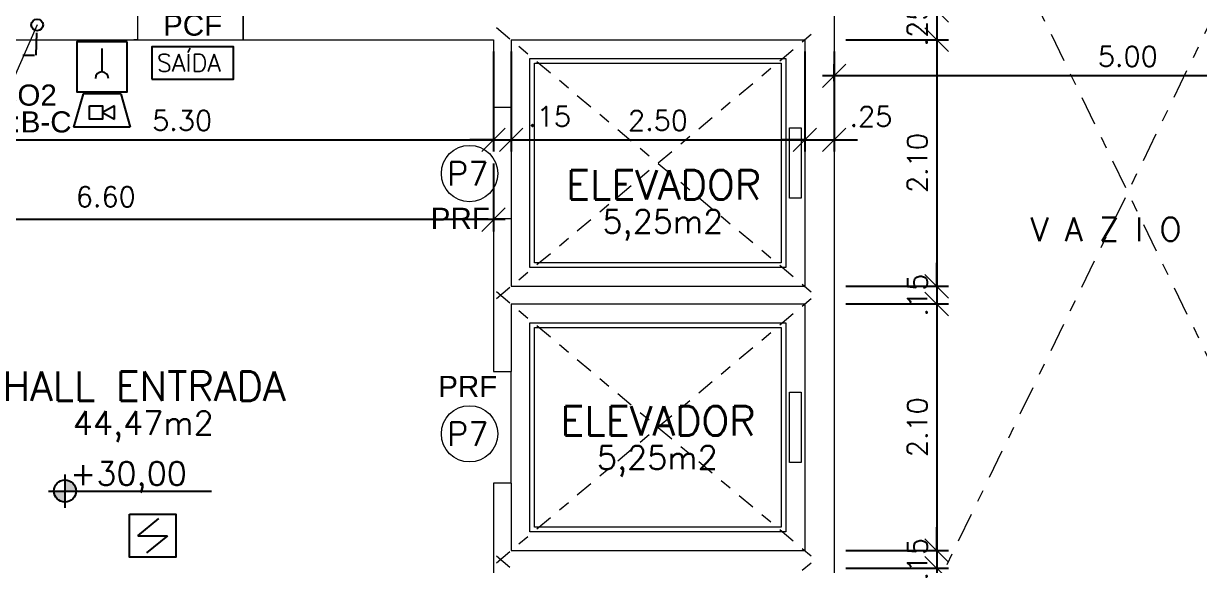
# Model space of a CAD drawing. Header units: millimetres. Extents: x 521 to 1055, y 261 to 520.
# Drawn here: x 736.9 to 746.91, y 485.24 to 489.86 of the extents above; entities that cross this region are included whole.
import ezdxf
from ezdxf.enums import TextEntityAlignment as Align

# ---------------------------------------------------------------- set-up
doc = ezdxf.new("R2010")
doc.units = ezdxf.units.MM
for name, pattern in [('CONTINU', [0]), ('DASHDOT', [1, 0.5, -0.25, 0, -0.25]), ('DIVIDE2', [15.875, 6.35, -3.175, 0, -3.175, 0, -3.175])]:
    doc.linetypes.add(name, pattern=pattern)
doc.layers.add('0.1', color=8, linetype='Continuous', lineweight=13)
doc.layers.add('ppci', color=8, linetype='Continuous')
doc.styles.add('ROMANS', font='romans')
doc.styles.get("Standard").update_dxf_attribs({"font": 'romans.shx'})
doc.styles.add('STYLE1', font='sanss___.ttf')
doc.dimstyles.new('Fares Eng - 50', dxfattribs={"dimscale": 2, "dimtxt": 0.085, "dimasz": 0.1, "dimexe": 0.05, "dimexo": 0.05, "dimgap": 0.04, "dimtad": 1, "dimzin": 4, "dimdsep": 46, "dimtxsty": 'ROMANS', "dimblk1": 'OBLIQUE', "dimblk2": 'OBLIQUE', "dimsah": 1, "dimcen": 0.05, "dimdle": 0.05, "dimclrd": 8, "dimclre": 8, "dimclrt": 8, "dimaunit": 1, "dimadec": 0, "dimazin": 0, "dimtfac": 1, "dimtix": 1, "dimtmove": 2, "dimatfit": 0, "dimldrblk": 'OPEN90', "dimfxl": 1, "dimtolj": 1, "dimtzin": 0, "dimarcsym": 0})

# ---------------------------------------------------------------- blocks, each defined once
blk = doc.blocks.new('P90 - parede 25cm')
for points in [[(-0.125, 0.93), (-0.125, 0.9), (0.125, 0.9), (0.125, 0.93)], [(-0.125, -0.03), (-0.125, 0), (0.125, 0), (0.125, -0.03)]]:
    blk.add_lwpolyline(points)
blk.add_lwpolyline([(-0.975, 0.03), (-0.125, 0.03), (-0.125, 0), (-0.975, 0)], close=True)
at = {"color": 8}
blk.add_arc((-0.117, 0.042), 0.859, 90.5007, 182.7724, dxfattribs=at)
blk = doc.blocks.new('ÁREA')
for p in [(0.00005, 0.003762), (0, 0)]:
    blk.add_attdef('COMPARTIMENTO', text='', height=0.0025).set_placement(p, align=Align.CENTER)
at = {"color": 1}
for p in [(-0.00005, -0.003762), (-0.000099, -0.007523)]:
    blk.add_attdef('ÁREA', text='', height=0.002, dxfattribs=at).set_placement(p, align=Align.CENTER)
blk = doc.blocks.new('_OBLIQUE')
at = {"color": 0, "linetype": 'ByBlock'}
blk.add_line((-0.5, -0.5), (0.5, 0.5), dxfattribs=at)
blk = doc.blocks.new('*D137')
at = {"layer": '0.1', "color": 8, "linetype": 'CONTINU', "lineweight": -2, "transparency": 16777216}
for p, q in [((741.053, 489.617), (741.053, 488.764)), ((743.553, 489.617), (743.553, 488.764)), ((740.953, 488.864), (743.653, 488.864))]:
    blk.add_line(p, q, dxfattribs=at)
at = {"layer": 'DEFPOINTS', "color": 0, "linetype": 'CONTINU', "lineweight": -2, "transparency": 16777216}
for p in [(741.053, 489.717), (743.553, 489.717), (743.553, 488.864)]:
    blk.add_point(p, dxfattribs=at)
at = {"layer": '0.1', "color": 8, "linetype": 'CONTINU', "lineweight": -2, "transparency": 16777216, "xscale": 0.2, "yscale": 0.2, "zscale": 0.2, "rotation": 180}
blk.add_blockref('_OBLIQUE', (741.053, 488.864), dxfattribs=at)
at = {"layer": '0.1', "color": 8, "linetype": 'CONTINU', "lineweight": -2, "transparency": 16777216, "xscale": 0.2, "yscale": 0.2, "zscale": 0.2}
blk.add_blockref('_OBLIQUE', (743.553, 488.864), dxfattribs=at)
at = {"layer": '0.1', "color": 8, "linetype": 'CONTINU', "transparency": 16777216, "insert": (742.303, 489.029), "char_height": 0.17, "attachment_point": 5, "style": 'ROMANS'}
blk.add_mtext('\\A1;2.50', dxfattribs=at)
blk = doc.blocks.new('_Open90')
at = {"color": 0, "linetype": 'ByBlock', "lineweight": -2}
for p, q in [((0, 0), (-1, 0)), ((-0.5, 0.5), (0, 0)), ((0, 0), (-0.5, -0.5))]:
    blk.add_line(p, q, dxfattribs=at)
blk = doc.blocks.new('*D138')
at = {"layer": '0.1', "color": 8, "linetype": 'CONTINU', "lineweight": -2, "transparency": 16777216}
for p, q in [((740.903, 489.329), (740.903, 488.764)), ((741.053, 489.329), (741.053, 488.764)), ((740.903, 488.864), (740.703, 488.864)), ((740.903, 488.864), (741.053, 488.864)), ((741.053, 488.864), (741.253, 488.864))]:
    blk.add_line(p, q, dxfattribs=at)
at = {"layer": 'DEFPOINTS', "color": 0, "linetype": 'CONTINU', "lineweight": -2, "transparency": 16777216}
for p in [(740.903, 489.429), (741.053, 489.429), (741.053, 488.864)]:
    blk.add_point(p, dxfattribs=at)
at = {"layer": '0.1', "color": 8, "linetype": 'CONTINU', "lineweight": -2, "transparency": 16777216, "xscale": 0.2, "yscale": 0.2, "zscale": 0.2}
blk.add_blockref('_OBLIQUE', (740.903, 488.864), dxfattribs=at)
at = {"layer": '0.1', "color": 8, "linetype": 'CONTINU', "lineweight": -2, "transparency": 16777216, "xscale": 0.2, "yscale": 0.2, "zscale": 0.2, "rotation": 180}
blk.add_blockref('_OBLIQUE', (741.053, 488.864), dxfattribs=at)
at = {"layer": '0.1', "color": 8, "linetype": 'CONTINU', "transparency": 16777216, "insert": (741.381, 489.064), "char_height": 0.17, "attachment_point": 5, "style": 'ROMANS'}
blk.add_mtext('\\A1;.15', dxfattribs=at)
blk = doc.blocks.new('*D139')
at = {"layer": '0.1', "color": 8, "linetype": 'CONTINU', "lineweight": -2, "transparency": 16777216}
for p, q in [((743.553, 489.617), (743.553, 488.764)), ((743.803, 489.617), (743.803, 488.764)), ((743.553, 488.864), (743.353, 488.864)), ((743.553, 488.864), (743.803, 488.864)), ((743.803, 488.864), (744.003, 488.864))]:
    blk.add_line(p, q, dxfattribs=at)
at = {"layer": 'DEFPOINTS', "color": 0, "linetype": 'CONTINU', "lineweight": -2, "transparency": 16777216}
for p in [(743.553, 489.717), (743.803, 489.717), (743.803, 488.864)]:
    blk.add_point(p, dxfattribs=at)
at = {"layer": '0.1', "color": 8, "linetype": 'CONTINU', "lineweight": -2, "transparency": 16777216, "xscale": 0.2, "yscale": 0.2, "zscale": 0.2}
blk.add_blockref('_OBLIQUE', (743.553, 488.864), dxfattribs=at)
at = {"layer": '0.1', "color": 8, "linetype": 'CONTINU', "lineweight": -2, "transparency": 16777216, "xscale": 0.2, "yscale": 0.2, "zscale": 0.2, "rotation": 180}
blk.add_blockref('_OBLIQUE', (743.803, 488.864), dxfattribs=at)
at = {"layer": '0.1', "color": 8, "linetype": 'CONTINU', "transparency": 16777216, "insert": (744.116, 489.064), "char_height": 0.17, "attachment_point": 5, "style": 'ROMANS'}
blk.add_mtext('\\A1;.25', dxfattribs=at)
blk = doc.blocks.new('*D74')
at = {"layer": '0.1', "color": 8, "linetype": 'CONTINU', "lineweight": -2, "transparency": 16777216}
for p, q in [((734.303, 488.664), (734.303, 488.085)), ((740.903, 488.664), (740.903, 488.085)), ((741.003, 488.185), (734.203, 488.185))]:
    blk.add_line(p, q, dxfattribs=at)
at = {"layer": 'DEFPOINTS', "color": 0, "linetype": 'CONTINU', "lineweight": -2, "transparency": 16777216}
for p in [(734.303, 488.764), (740.903, 488.764), (734.303, 488.185)]:
    blk.add_point(p, dxfattribs=at)
at = {"layer": '0.1', "color": 8, "linetype": 'CONTINU', "lineweight": -2, "transparency": 16777216, "xscale": 0.2, "yscale": 0.2, "zscale": 0.2, "rotation": 180}
blk.add_blockref('_OBLIQUE', (734.303, 488.185), dxfattribs=at)
at = {"layer": '0.1', "color": 8, "linetype": 'CONTINU', "lineweight": -2, "transparency": 16777216, "xscale": 0.2, "yscale": 0.2, "zscale": 0.2}
blk.add_blockref('_OBLIQUE', (740.903, 488.185), dxfattribs=at)
at = {"layer": '0.1', "color": 8, "linetype": 'CONTINU', "transparency": 16777216, "insert": (737.603, 488.38), "char_height": 0.17, "attachment_point": 5, "style": 'ROMANS'}
blk.add_mtext('\\A1;6.60', dxfattribs=at)
blk = doc.blocks.new('*D96')
at = {"layer": '0.1', "color": 8, "linetype": 'CONTINU', "lineweight": -2, "transparency": 16777216}
for p, q in [((744.676, 489.967), (744.676, 490.167)), ((743.903, 489.967), (744.776, 489.967)), ((744.676, 489.967), (744.676, 489.717)), ((743.903, 489.717), (744.776, 489.717)), ((744.676, 489.717), (744.676, 489.517))]:
    blk.add_line(p, q, dxfattribs=at)
at = {"layer": 'DEFPOINTS', "color": 0, "linetype": 'CONTINU', "lineweight": -2, "transparency": 16777216}
for p in [(743.803, 489.967), (743.803, 489.717), (744.676, 489.717)]:
    blk.add_point(p, dxfattribs=at)
at = {"layer": '0.1', "color": 8, "linetype": 'CONTINU', "lineweight": -2, "transparency": 16777216, "xscale": 0.2, "yscale": 0.2, "zscale": 0.2}
for p, rotation in [((744.676, 489.967), 270), ((744.676, 489.717), 90)]:
    blk.add_blockref('_OBLIQUE', p, dxfattribs=dict(at, rotation=rotation))
at = {"layer": '0.1', "color": 8, "linetype": 'CONTINU', "transparency": 16777216, "insert": (744.511, 489.842), "char_height": 0.17, "attachment_point": 5, "rotation": 90, "style": 'ROMANS'}
blk.add_mtext('\\A1;.25', dxfattribs=at)
blk = doc.blocks.new('*D97')
at = {"layer": '0.1', "color": 8, "linetype": 'CONTINU', "lineweight": -2, "transparency": 16777216}
for p, q in [((744.676, 489.817), (744.676, 487.517)), ((743.903, 489.717), (744.776, 489.717)), ((743.903, 487.617), (744.776, 487.617))]:
    blk.add_line(p, q, dxfattribs=at)
at = {"layer": 'DEFPOINTS', "color": 0, "linetype": 'CONTINU', "lineweight": -2, "transparency": 16777216}
for p in [(743.803, 489.717), (743.803, 487.617), (744.676, 487.617)]:
    blk.add_point(p, dxfattribs=at)
at = {"layer": '0.1', "color": 8, "linetype": 'CONTINU', "lineweight": -2, "transparency": 16777216, "xscale": 0.2, "yscale": 0.2, "zscale": 0.2}
for p, rotation in [((744.676, 489.717), 90), ((744.676, 487.617), 270)]:
    blk.add_blockref('_OBLIQUE', p, dxfattribs=dict(at, rotation=rotation))
at = {"layer": '0.1', "color": 8, "linetype": 'CONTINU', "transparency": 16777216, "insert": (744.511, 488.667), "char_height": 0.17, "attachment_point": 5, "rotation": 90, "style": 'ROMANS'}
blk.add_mtext('\\A1;2.10', dxfattribs=at)
blk = doc.blocks.new('*D98')
at = {"layer": '0.1', "color": 8, "linetype": 'CONTINU', "lineweight": -2, "transparency": 16777216}
for p, q in [((744.676, 487.617), (744.676, 487.817)), ((743.903, 487.617), (744.776, 487.617)), ((744.676, 487.617), (744.676, 487.467)), ((743.903, 487.467), (744.776, 487.467)), ((744.676, 487.467), (744.676, 487.267))]:
    blk.add_line(p, q, dxfattribs=at)
at = {"layer": 'DEFPOINTS', "color": 0, "linetype": 'CONTINU', "lineweight": -2, "transparency": 16777216}
for p in [(743.803, 487.617), (743.803, 487.467), (744.676, 487.467)]:
    blk.add_point(p, dxfattribs=at)
at = {"layer": '0.1', "color": 8, "linetype": 'CONTINU', "lineweight": -2, "transparency": 16777216, "xscale": 0.2, "yscale": 0.2, "zscale": 0.2}
for p, rotation in [((744.676, 487.617), 270), ((744.676, 487.467), 90)]:
    blk.add_blockref('_OBLIQUE', p, dxfattribs=dict(at, rotation=rotation))
at = {"layer": '0.1', "color": 8, "linetype": 'CONTINU', "transparency": 16777216, "insert": (744.511, 487.542), "char_height": 0.17, "attachment_point": 5, "rotation": 90, "style": 'ROMANS'}
blk.add_mtext('\\A1;.15', dxfattribs=at)
blk = doc.blocks.new('*D99')
at = {"layer": '0.1', "color": 8, "linetype": 'CONTINU', "lineweight": -2, "transparency": 16777216}
for p, q in [((744.676, 487.567), (744.676, 485.267)), ((743.903, 487.467), (744.776, 487.467)), ((743.903, 485.367), (744.776, 485.367))]:
    blk.add_line(p, q, dxfattribs=at)
at = {"layer": 'DEFPOINTS', "color": 0, "linetype": 'CONTINU', "lineweight": -2, "transparency": 16777216}
for p in [(743.803, 487.467), (743.803, 485.367), (744.676, 485.367)]:
    blk.add_point(p, dxfattribs=at)
at = {"layer": '0.1', "color": 8, "linetype": 'CONTINU', "lineweight": -2, "transparency": 16777216, "xscale": 0.2, "yscale": 0.2, "zscale": 0.2}
for p, rotation in [((744.676, 487.467), 90), ((744.676, 485.367), 270)]:
    blk.add_blockref('_OBLIQUE', p, dxfattribs=dict(at, rotation=rotation))
at = {"layer": '0.1', "color": 8, "linetype": 'CONTINU', "transparency": 16777216, "insert": (744.511, 486.417), "char_height": 0.17, "attachment_point": 5, "rotation": 90, "style": 'ROMANS'}
blk.add_mtext('\\A1;2.10', dxfattribs=at)
blk = doc.blocks.new('*D100')
at = {"layer": '0.1', "color": 8, "linetype": 'CONTINU', "lineweight": -2, "transparency": 16777216}
for p, q in [((744.676, 485.367), (744.676, 485.567)), ((743.903, 485.367), (744.776, 485.367)), ((744.676, 485.367), (744.676, 485.217)), ((743.903, 485.217), (744.776, 485.217)), ((744.676, 485.217), (744.676, 485.017))]:
    blk.add_line(p, q, dxfattribs=at)
at = {"layer": 'DEFPOINTS', "color": 0, "linetype": 'CONTINU', "lineweight": -2, "transparency": 16777216}
for p in [(743.803, 485.367), (743.803, 485.217), (744.676, 485.217)]:
    blk.add_point(p, dxfattribs=at)
at = {"layer": '0.1', "color": 8, "linetype": 'CONTINU', "lineweight": -2, "transparency": 16777216, "xscale": 0.2, "yscale": 0.2, "zscale": 0.2}
for p, rotation in [((744.676, 485.367), 270), ((744.676, 485.217), 90)]:
    blk.add_blockref('_OBLIQUE', p, dxfattribs=dict(at, rotation=rotation))
at = {"layer": '0.1', "color": 8, "linetype": 'CONTINU', "transparency": 16777216, "insert": (744.511, 485.292), "char_height": 0.17, "attachment_point": 5, "rotation": 90, "style": 'ROMANS'}
blk.add_mtext('\\A1;.15', dxfattribs=at)
blk = doc.blocks.new('*D169')
at = {"layer": '0.1', "color": 8, "lineweight": -2, "transparency": 16777216}
for p, q in [((744.676, 485.317), (744.676, 483.017)), ((743.903, 485.217), (744.776, 485.217)), ((743.903, 483.117), (744.776, 483.117))]:
    blk.add_line(p, q, dxfattribs=at)
at = {"layer": 'DEFPOINTS', "color": 0, "lineweight": -2, "transparency": 16777216}
for p in [(743.803, 485.217), (743.803, 483.117), (744.676, 483.117)]:
    blk.add_point(p, dxfattribs=at)
at = {"layer": '0.1', "color": 8, "lineweight": -2, "transparency": 16777216, "xscale": 0.2, "yscale": 0.2, "zscale": 0.2}
for p, rotation in [((744.676, 485.217), 90), ((744.676, 483.117), 270)]:
    blk.add_blockref('_OBLIQUE', p, dxfattribs=dict(at, rotation=rotation))
at = {"layer": '0.1', "color": 8, "transparency": 16777216, "insert": (744.511, 484.167), "char_height": 0.17, "attachment_point": 5, "rotation": 90, "style": 'ROMANS'}
blk.add_mtext('\\A1;2.10', dxfattribs=at)
blk = doc.blocks.new('*D283')
at = {"layer": '0.1', "color": 8, "linetype": 'CONTINU', "lineweight": -2, "transparency": 16777216}
for p, q in [((743.803, 489.364), (743.803, 489.51)), ((748.803, 489.364), (748.803, 489.51)), ((748.903, 489.41), (743.703, 489.41))]:
    blk.add_line(p, q, dxfattribs=at)
at = {"layer": 'DEFPOINTS', "color": 0, "linetype": 'CONTINU', "lineweight": -2, "transparency": 16777216}
for p in [(743.803, 489.41), (743.803, 489.264), (748.803, 489.264)]:
    blk.add_point(p, dxfattribs=at)
at = {"layer": '0.1', "color": 8, "linetype": 'CONTINU', "lineweight": -2, "transparency": 16777216, "xscale": 0.2, "yscale": 0.2, "zscale": 0.2, "rotation": 180}
blk.add_blockref('_OBLIQUE', (743.803, 489.41), dxfattribs=at)
at = {"layer": '0.1', "color": 8, "linetype": 'CONTINU', "lineweight": -2, "transparency": 16777216, "xscale": 0.2, "yscale": 0.2, "zscale": 0.2}
blk.add_blockref('_OBLIQUE', (748.803, 489.41), dxfattribs=at)
at = {"layer": '0.1', "color": 8, "linetype": 'CONTINU', "transparency": 16777216, "insert": (746.303, 489.575), "char_height": 0.17, "attachment_point": 5, "style": 'ROMANS'}
blk.add_mtext('\\A1;5.00', dxfattribs=at)
blk = doc.blocks.new('*D3364')
at = {"layer": '0.1', "color": 8, "linetype": 'CONTINU', "lineweight": -2, "transparency": 16777216}
for p, q in [((735.603, 489.617), (735.603, 488.764)), ((740.903, 489.617), (740.903, 488.764)), ((735.503, 488.864), (741.003, 488.864))]:
    blk.add_line(p, q, dxfattribs=at)
at = {"layer": 'DEFPOINTS', "color": 0, "linetype": 'CONTINU', "lineweight": -2, "transparency": 16777216}
for p in [(735.603, 489.717), (740.903, 489.717), (740.903, 488.864)]:
    blk.add_point(p, dxfattribs=at)
at = {"layer": '0.1', "color": 8, "linetype": 'CONTINU', "lineweight": -2, "transparency": 16777216, "xscale": 0.2, "yscale": 0.2, "zscale": 0.2, "rotation": 180}
blk.add_blockref('_OBLIQUE', (735.603, 488.864), dxfattribs=at)
at = {"layer": '0.1', "color": 8, "linetype": 'CONTINU', "lineweight": -2, "transparency": 16777216, "xscale": 0.2, "yscale": 0.2, "zscale": 0.2}
blk.add_blockref('_OBLIQUE', (740.903, 488.864), dxfattribs=at)
at = {"layer": '0.1', "color": 8, "linetype": 'CONTINU', "lineweight": -2, "transparency": 16777216, "insert": (738.253, 489.029), "char_height": 0.17, "attachment_point": 5, "style": 'ROMANS'}
blk.add_mtext('\\A1;5.30', dxfattribs=at)

msp = doc.modelspace()

# ---------------------------------------------------------------- hatches: boundary and pattern name
at = {"layer": '0.1', "linetype": 'CONTINU', "lineweight": -2}
h = msp.add_hatch(color=8, dxfattribs=at)
h.paths.add_polyline_path([(737.3501, 485.87325, 0.41421356), (737.25567, 485.96768), (737.25567, 485.87325)])
h.paths.add_polyline_path([(737.25567, 485.87325), (737.16124, 485.87325, 0.41421356), (737.25567, 485.77882)])

# ---------------------------------------------------------------- linework, layer by layer
at = {"layer": '0.1', "color": 8, "linetype": 'DASHDOT', "ltscale": 0.5}
for p, q in [((743.55265, 482.75199), (749.05265, 494.08199)), ((743.55265, 494.08199), (749.05423, 482.75041))]:
    msp.add_line(p, q, dxfattribs=at)
at = {"layer": '0.1', "color": 7}
for p, q in [((743.80272, 493.56692), (743.80272, 483.26692)), ((737.87272, 489.96692), (737.87272, 489.71692)), ((738.77272, 489.71692), (738.77272, 489.96692)), ((735.60272, 489.71692), (737.87272, 489.71692)), ((738.77272, 489.71692), (740.90272, 489.71692)), ((740.90272, 489.71692), (740.90272, 489.14192)), ((741.05272, 489.71692), (741.05272, 489.14192)), ((741.05272, 489.71692), (743.55272, 489.71692)), ((743.55272, 489.71692), (743.55272, 487.61692)), ((740.90272, 489.14192), (741.05272, 489.14192)), ((740.90272, 488.19192), (740.90272, 486.89192)), ((741.05272, 488.19192), (740.90272, 488.19192)), ((741.05272, 488.19192), (741.05272, 487.61692)), ((741.05272, 487.61692), (743.55272, 487.61692)), ((741.05272, 487.46692), (743.55272, 487.46692)), ((741.05272, 487.46692), (741.05272, 486.89192)), ((743.55272, 487.46692), (743.55272, 485.36692)), ((740.90272, 486.89192), (741.05272, 486.89192)), ((740.90272, 485.94192), (740.90272, 484.64192)), ((741.05272, 485.94192), (740.90272, 485.94192)), ((741.05272, 485.94192), (741.05272, 485.36692)), ((741.05272, 485.36692), (743.55272, 485.36692))]:
    msp.add_line(p, q, dxfattribs=at)
at = {"layer": '0.1', "color": 8, "linetype": 'CONTINU'}
msp.add_line((737.01882, 489.84334), (735.96457, 487.46834), dxfattribs=at)
at = {"layer": '0.1', "color": 8, "linetype": 'DASHDOT', "ltscale": 0.3}
for p, q in [((740.92772, 489.82192), (743.67772, 487.51192)), ((740.92772, 487.51192), (743.67772, 489.82192)), ((740.92772, 487.57192), (743.67772, 485.26192)), ((740.92772, 485.26192), (743.67772, 487.57192)), ((740.92772, 485.32192), (743.67772, 483.01192)), ((740.92772, 483.01192), (743.67772, 485.32192))]:
    msp.add_line(p, q, dxfattribs=at)
at = {"layer": '0.1', "color": 8}
for p, q in [((737.87272, 489.71692), (738.77272, 489.71692)), ((741.05272, 489.14192), (741.05272, 488.19192)), ((741.05272, 485.94192), (741.05272, 486.89192))]:
    msp.add_line(p, q, dxfattribs=at)
at = {"layer": '0.1', "color": 8, "linetype": 'CONTINU', "lineweight": -2}
for p, q in [((737.25567, 486.0149), (737.25567, 485.7316)), ((737.11402, 485.87325), (738.50263, 485.87325))]:
    msp.add_line(p, q, dxfattribs=at)
at = {"layer": '0.1', "color": 8}
for points in [[(741.21272, 489.55692), (743.39272, 489.55692), (743.39272, 487.77692), (741.21272, 487.77692)], [(741.25272, 489.51692), (743.35272, 489.51692), (743.35272, 487.81692), (741.25272, 487.81692)], [(743.42272, 488.96692), (743.52272, 488.96692), (743.52272, 488.36692), (743.42272, 488.36692)], [(741.21272, 487.30692), (743.39272, 487.30692), (743.39272, 485.52692), (741.21272, 485.52692)], [(741.25272, 487.26692), (743.35272, 487.26692), (743.35272, 485.56692), (741.25272, 485.56692)], [(743.42272, 486.71692), (743.52272, 486.71692), (743.52272, 486.11692), (743.42272, 486.11692)]]:
    msp.add_lwpolyline(points, close=True, dxfattribs=at)
for centre in [(740.6995, 488.57738), (740.6995, 486.36074)]:
    msp.add_circle(centre, 0.23964, dxfattribs=at)
at = {"layer": '0.1', "color": 8, "linetype": 'CONTINU', "lineweight": -2}
msp.add_circle((737.25567, 485.87325), 0.09443, dxfattribs=at)
at = {"layer": 'ppci', "color": 10, "linetype": 'Continuous'}
for p, q in [((737.57023, 489.64341), (737.57023, 489.44304)), ((737.40967, 489.25555), (737.32939, 488.97167)), ((737.73079, 489.25555), (737.40967, 489.25555)), ((737.73079, 489.25555), (737.81107, 488.97167)), ((737.81107, 488.97167), (737.32939, 488.97167)), ((737.87533, 485.49325), (738.05396, 485.63956)), ((737.87533, 485.49325), (738.12863, 485.49325)), ((738.12863, 485.49325), (737.95001, 485.34693))]:
    msp.add_line(p, q, dxfattribs=at)
at = {"layer": 'ppci', "color": 10}
for p, q in [((737.67727, 489.15279), (737.57598, 489.09643)), ((737.57598, 489.09643), (737.67727, 489.04008)), ((737.67727, 489.04008), (737.67727, 489.15279))]:
    msp.add_line(p, q, dxfattribs=at)
at = {"layer": 'ppci', "color": 12, "linetype": 'DIVIDE2', "ltscale": 0.03}
msp.add_lwpolyline([(730.39245, 485.49167), (730.39245, 485.88718), (730.39245, 489.58632), (737.01115, 489.58632), (737.01733, 489.79336)], dxfattribs=at)
at = {"layer": 'ppci', "color": 10, "linetype": 'Continuous'}
for points in [[(737.7837, 489.69934), (737.35676, 489.69934), (737.35676, 489.2724), (737.7837, 489.2724)], [(737.80408, 485.67545), (738.19988, 485.67545), (738.19988, 485.31104), (737.80408, 485.31104)]]:
    msp.add_lwpolyline(points, close=True, dxfattribs=at)
at = {"layer": 'ppci', "color": 10, "linetype": 'CONTINU'}
msp.add_lwpolyline([(737.99587, 489.38046), (738.68989, 489.38046), (738.68989, 489.65528), (737.99587, 489.65528)], close=True, dxfattribs=at)
at = {"layer": 'ppci', "color": 10}
msp.add_lwpolyline([(737.46319, 489.15279), (737.57598, 489.15279), (737.57598, 489.04008), (737.46319, 489.04008)], close=True, dxfattribs=at)
msp.add_circle((737.01882, 489.84334), 0.05, dxfattribs=at)
at = {"layer": 'ppci', "color": 10, "linetype": 'Continuous'}
msp.add_arc((737.57023, 489.38735), 0.05569, 0, 180, dxfattribs=at)

# ---------------------------------------------------------------- block references
at = {"layer": '0.1', "color": 8, "rotation": 270}
msp.add_blockref('P90 - parede 25cm', (737.87272, 489.84192), dxfattribs=at)
at = {"layer": '0.1', "color": 8}
ref = msp.add_blockref('ÁREA', (742.35153, 488.35701), dxfattribs=dict(at, xscale=133.3333333333333, yscale=133.3333333333333, zscale=133.3333333333333))
ref.add_attrib('COMPARTIMENTO', 'ELEVADOR', dxfattribs={"layer": '0', "color": 3, "height": 0.25}).set_placement((742.35153, 488.35701), align=Align.CENTER)
ref.add_attrib('ÁREA', '5,25m2', dxfattribs={"layer": '0', "color": 1, "height": 0.2}).set_placement((742.34489, 488.06905), align=Align.CENTER)
ref = msp.add_blockref('ÁREA', (737.9285, 486.64104), dxfattribs=dict(at, xscale=133.3333333333333, yscale=133.3333333333333, zscale=133.3333333333333))
ref.add_attrib('COMPARTIMENTO', 'HALL ENTRADA', dxfattribs={"layer": '0', "color": 3, "height": 0.25}).set_placement((737.9285, 486.64104), align=Align.CENTER)
ref.add_attrib('ÁREA', '44,47m2', dxfattribs={"layer": '0', "color": 1, "height": 0.2}).set_placement((737.92186, 486.35309), align=Align.CENTER)
ref = msp.add_blockref('ÁREA', (742.30461, 486.34638), dxfattribs=dict(at, xscale=133.3333333333333, yscale=133.3333333333333, zscale=133.3333333333333))
ref.add_attrib('COMPARTIMENTO', 'ELEVADOR', dxfattribs={"layer": '0', "color": 3, "height": 0.25}).set_placement((742.30461, 486.34638), align=Align.CENTER)
ref.add_attrib('ÁREA', '5,25m2', dxfattribs={"layer": '0', "color": 1, "height": 0.2}).set_placement((742.29798, 486.05842), align=Align.CENTER)

# ---------------------------------------------------------------- texts
for s, p in [('P7', (740.50889, 488.47587)), ('V A Z I O ', (745.47492, 488.00285)), ('P7', (740.50889, 486.25923)), ('+30,00', (737.29952, 485.92227))]:
    msp.add_text(s, height=0.2, dxfattribs=at).set_placement(p)
at = {"layer": 'ppci', "color": 10, "style": 'STYLE1'}
for s, p in [('PCF', (738.09083, 489.75147)), ('CO2', (736.66931, 489.15557)), ('5:B-C', (736.66931, 488.92721)), ('PRF', (740.36898, 488.10592)), ('PRF', (740.43289, 486.67438))]:
    msp.add_text(s, height=0.18, dxfattribs=at).set_placement(p)
at = {"layer": 'ppci', "color": 10, "text_generation_flag": 6}
msp.add_text('SAÍDA', height=0.15, rotation=180, dxfattribs=at).set_placement((738.03698, 489.44532))

# ---------------------------------------------------------------- dimensions: what is measured, and where the dimension line sits
at = {"layer": '0.1', "color": 8, "linetype": 'CONTINU'}
for base, p1, p2, picture, middle in [((744.6763, 489.71692), (743.80272, 489.96692), (743.80272, 489.71692), '*D96', (744.5113, 489.84192)), ((744.6763, 487.61692), (743.80272, 489.71692), (743.80272, 487.61692), '*D97', (744.5113, 488.66692)), ((744.6763, 487.46692), (743.80272, 487.61692), (743.80272, 487.46692), '*D98', (744.5113, 487.54192)), ((744.6763, 485.36692), (743.80272, 487.46692), (743.80272, 485.36692), '*D99', (744.5113, 486.41692)), ((744.6763, 485.21692), (743.80272, 485.36692), (743.80272, 485.21692), '*D100', (744.5113, 485.29192))]:
    dim = msp.add_linear_dim(base=base, p1=p1, p2=p2, angle=90, dimstyle='Fares Eng - 50', dxfattribs=at)
    dim.commit()
    dim.dimension.update_dxf_attribs({"geometry": picture, "text_midpoint": middle})
at = {"layer": '0.1', "color": 8, "linetype": 'CONTINU', "lineweight": -2}
dim = msp.add_linear_dim(base=(740.90272, 488.86367), p1=(735.60272, 489.71692), p2=(740.90272, 489.71692), dimstyle='Fares Eng - 50', dxfattribs=at)
dim.commit()
dim.dimension.update_dxf_attribs({"geometry": '*D3364', "text_midpoint": (738.25272, 489.02867)})
at = {"layer": '0.1', "color": 8, "linetype": 'CONTINU'}
for base, p1, p2, picture, middle in [((743.55272, 488.86367), (741.05272, 489.71692), (743.55272, 489.71692), '*D137', (742.30272, 489.02867)), ((743.80272, 489.40983), (748.80272, 489.26386), (743.80272, 489.26386), '*D283', (746.30272, 489.57483))]:
    dim = msp.add_linear_dim(base=base, p1=p1, p2=p2, dimstyle='Fares Eng - 50', dxfattribs=at)
    dim.commit()
    dim.dimension.update_dxf_attribs({"geometry": picture, "text_midpoint": middle})
for base, p1, p2, picture, middle in [((743.80272, 488.86367), (743.55272, 489.71692), (743.80272, 489.71692), '*D139', (744.11642, 489.06367)), ((741.05272, 488.86367), (740.90272, 489.42942), (741.05272, 489.42942), '*D138', (741.38105, 489.06367)), ((734.30272, 488.18483), (740.90272, 488.76367), (734.30272, 488.76367), '*D74', (737.60272, 488.38025))]:
    dim = msp.add_linear_dim(base=base, p1=p1, p2=p2, dimstyle='Fares Eng - 50', dxfattribs=at)
    dim.commit()
    dim.dimension.update_dxf_attribs({"geometry": picture, "text_midpoint": middle, "dimtype": 160})
at = {"layer": '0.1', "color": 7}
dim = msp.add_linear_dim(base=(744.6763, 483.11692), p1=(743.80272, 485.21692), p2=(743.80272, 483.11692), angle=90, dimstyle='Fares Eng - 50', dxfattribs=at)
dim.commit()
dim.dimension.update_dxf_attribs({"geometry": '*D169', "text_midpoint": (744.5113, 484.16692)})

doc.saveas('drawing.dxf')
